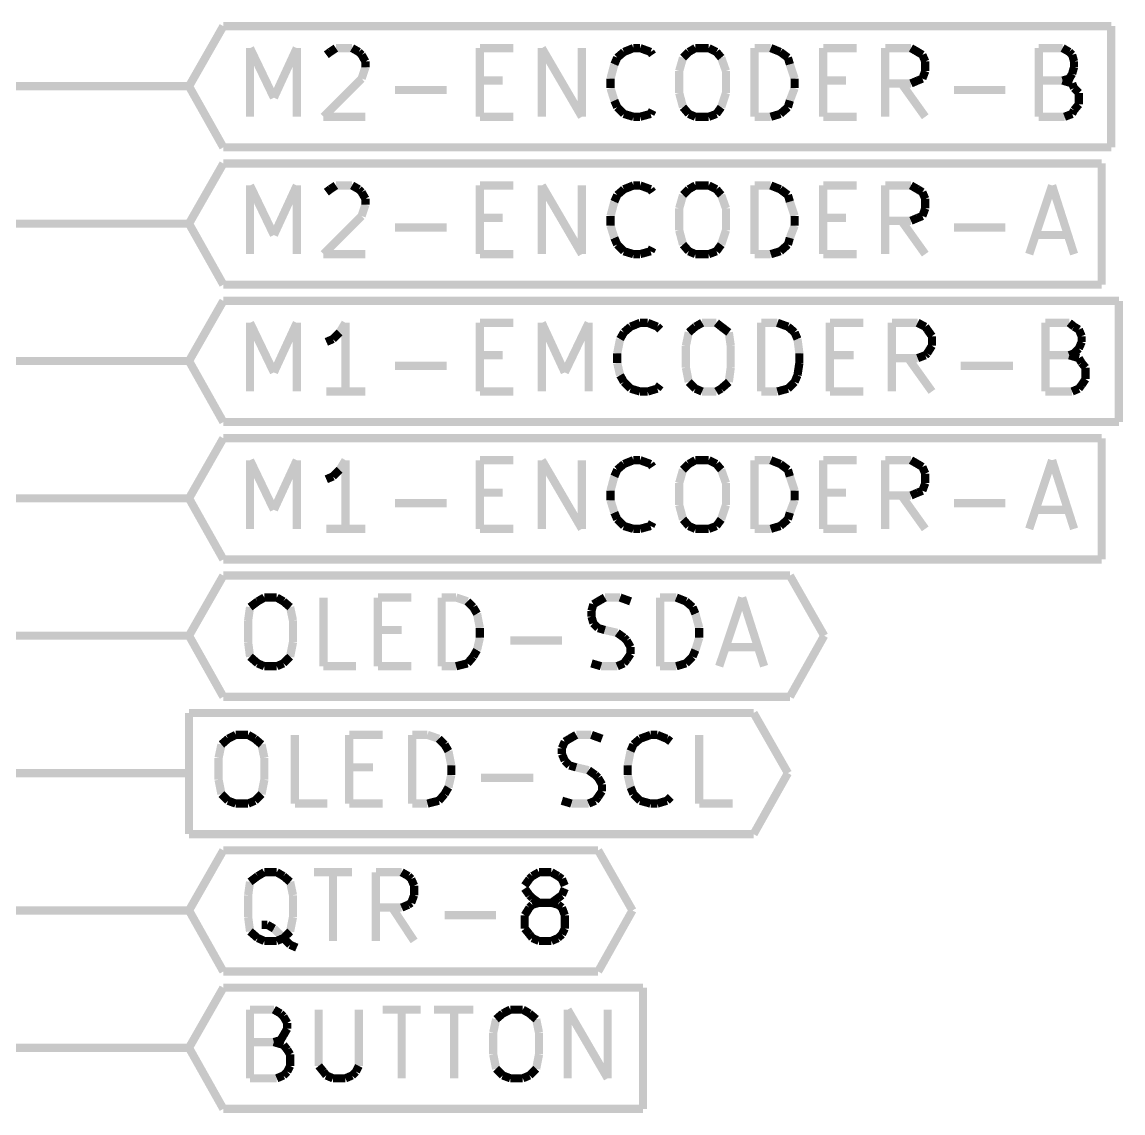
# Model space of a CAD drawing. Header units: millimetres. Extents: x 10 to 287, y 10 to 200.
# Drawn here: x 82 to 102.36, y 130.08 to 150.25 of the extents above; entities that cross this region are included whole.
import ezdxf

# ---------------------------------------------------------------- set-up
doc = ezdxf.new("R2010")
doc.units = ezdxf.units.MM
doc.layers.add('P', color=7, linetype='Continuous')

msp = doc.modelspace()

# ---------------------------------------------------------------- linework, layer by layer
at = {"layer": 'P', "const_width": 0.152}
for points in [[(85.725, 150.178), (85.09, 149.066)], [(102.147, 150.178), (85.725, 150.178)], [(102.147, 149.066), (102.147, 150.178)], [(86.219, 148.502), (86.219, 149.772)], [(86.219, 149.772), (86.66, 148.855)], [(86.66, 148.855), (87.083, 149.772)], [(87.083, 149.772), (87.083, 148.502)], [(87.63, 149.648), (87.701, 149.701)], [(87.701, 149.701), (87.806, 149.772)], [(87.806, 149.772), (88.106, 149.772)], [(88.106, 149.772), (88.23, 149.701)], [(88.23, 149.701), (88.283, 149.648)], [(88.283, 149.648), (88.353, 149.525)], [(90.47, 148.502), (90.47, 149.772)], [(90.47, 149.772), (91.087, 149.772)], [(91.616, 148.502), (91.616, 149.772)], [(91.616, 149.772), (92.357, 148.502)], [(92.357, 148.502), (92.357, 149.772)], [(92.957, 149.472), (93.01, 149.595)], [(93.01, 149.595), (93.133, 149.701)], [(93.133, 149.701), (93.31, 149.772)], [(93.31, 149.772), (93.433, 149.772)], [(93.433, 149.772), (93.627, 149.701)], [(93.627, 149.701), (93.663, 149.648)], [(94.156, 149.348), (94.227, 149.595)], [(94.227, 149.595), (94.333, 149.701)], [(94.333, 149.701), (94.456, 149.772)], [(94.456, 149.772), (94.703, 149.772)], [(94.703, 149.772), (94.844, 149.701)], [(94.844, 149.701), (94.933, 149.595)], [(94.933, 149.595), (95.021, 149.348)], [(95.55, 148.502), (95.55, 149.772)], [(95.55, 149.772), (95.85, 149.772)], [(95.85, 149.772), (96.026, 149.701)], [(96.026, 149.701), (96.167, 149.595)], [(96.167, 149.595), (96.203, 149.472)], [(96.82, 148.502), (96.82, 149.772)], [(96.82, 149.772), (97.437, 149.772)], [(97.966, 148.502), (97.966, 149.772)], [(97.966, 149.772), (98.443, 149.772)], [(98.443, 149.772), (98.566, 149.701)], [(98.566, 149.701), (98.654, 149.648)], [(98.654, 149.648), (98.707, 149.525)], [(100.806, 148.502), (100.806, 149.772)], [(100.806, 149.772), (101.247, 149.772)], [(101.247, 149.772), (101.371, 149.701)], [(101.371, 149.701), (101.424, 149.648)], [(101.424, 149.648), (101.459, 149.525)], [(88.353, 149.419), (88.283, 149.207)], [(88.353, 149.525), (88.353, 149.419)], [(92.886, 149.207), (92.957, 149.472)], [(96.203, 149.472), (96.291, 149.207)], [(98.707, 149.525), (98.707, 149.348)], [(101.459, 149.419), (101.424, 149.296)], [(101.459, 149.525), (101.459, 149.419)], [(88.283, 149.207), (87.577, 148.502)], [(92.886, 149.031), (92.886, 149.207)], [(94.156, 148.943), (94.156, 149.348)], [(95.021, 149.348), (95.021, 148.943)], [(96.291, 149.207), (96.291, 149.031)], [(98.654, 149.207), (98.566, 149.172)], [(98.707, 149.348), (98.654, 149.207)], [(101.371, 149.207), (101.247, 149.172)], [(101.424, 149.296), (101.371, 149.207)], [(76.2, 149.066), (85.09, 149.066)], [(85.09, 149.066), (85.725, 147.937)], [(88.9, 148.996), (89.853, 148.996)], [(90.47, 149.172), (90.893, 149.172)], [(92.957, 148.802), (92.886, 149.031)], [(96.291, 149.031), (96.203, 148.802)], [(96.82, 149.172), (97.243, 149.172)], [(98.443, 149.119), (97.966, 149.119)], [(98.707, 148.502), (98.266, 149.119)], [(98.566, 149.172), (98.443, 149.119)], [(99.236, 148.996), (100.189, 148.996)], [(101.247, 149.172), (100.806, 149.172)], [(101.247, 149.172), (101.424, 149.119)], [(101.424, 149.119), (101.459, 149.031)], [(101.459, 149.031), (101.547, 148.943)], [(102.147, 147.937), (102.147, 149.066)], [(93.01, 148.678), (92.957, 148.802)], [(94.227, 148.678), (94.156, 148.943)], [(95.021, 148.943), (94.933, 148.678)], [(96.203, 148.802), (96.167, 148.678)], [(101.547, 148.943), (101.547, 148.731)], [(93.133, 148.555), (93.01, 148.678)], [(93.663, 148.625), (93.627, 148.555)], [(94.333, 148.555), (94.227, 148.678)], [(94.933, 148.678), (94.844, 148.555)], [(96.167, 148.678), (96.026, 148.555)], [(101.459, 148.625), (101.424, 148.555)], [(101.547, 148.731), (101.459, 148.625)], [(87.577, 148.502), (88.353, 148.502)], [(91.087, 148.502), (90.47, 148.502)], [(93.31, 148.502), (93.133, 148.555)], [(93.433, 148.502), (93.31, 148.502)], [(93.627, 148.555), (93.433, 148.502)], [(94.456, 148.502), (94.333, 148.555)], [(94.703, 148.502), (94.456, 148.502)], [(94.844, 148.555), (94.703, 148.502)], [(95.85, 148.502), (95.55, 148.502)], [(96.026, 148.555), (95.85, 148.502)], [(97.437, 148.502), (96.82, 148.502)], [(101.283, 148.502), (100.806, 148.502)], [(101.424, 148.555), (101.283, 148.502)], [(85.725, 147.937), (102.147, 147.937)], [(85.725, 147.638), (85.09, 146.526)], [(101.97, 147.638), (85.725, 147.638)], [(101.97, 146.526), (101.97, 147.638)], [(86.219, 145.962), (86.219, 147.232)], [(86.219, 147.232), (86.66, 146.315)], [(86.66, 146.315), (87.083, 147.232)], [(87.083, 147.232), (87.083, 145.962)], [(87.63, 147.108), (87.701, 147.161)], [(87.701, 147.161), (87.806, 147.232)], [(87.806, 147.232), (88.106, 147.232)], [(88.106, 147.232), (88.23, 147.161)], [(88.23, 147.161), (88.283, 147.108)], [(90.47, 145.962), (90.47, 147.232)], [(90.47, 147.232), (91.087, 147.232)], [(91.616, 145.962), (91.616, 147.232)], [(91.616, 147.232), (92.357, 145.962)], [(92.357, 145.962), (92.357, 147.232)], [(93.01, 147.055), (93.133, 147.161)], [(93.133, 147.161), (93.31, 147.232)], [(93.31, 147.232), (93.433, 147.232)], [(93.433, 147.232), (93.627, 147.161)], [(93.627, 147.161), (93.663, 147.108)], [(94.227, 147.055), (94.333, 147.161)], [(94.333, 147.161), (94.456, 147.232)], [(94.456, 147.232), (94.703, 147.232)], [(94.703, 147.232), (94.844, 147.161)], [(94.844, 147.161), (94.933, 147.055)], [(95.55, 145.962), (95.55, 147.232)], [(95.55, 147.232), (95.85, 147.232)], [(95.85, 147.232), (96.026, 147.161)], [(96.026, 147.161), (96.167, 147.055)], [(96.82, 145.962), (96.82, 147.232)], [(96.82, 147.232), (97.437, 147.232)], [(97.966, 145.962), (97.966, 147.232)], [(97.966, 147.232), (98.443, 147.232)], [(98.443, 147.232), (98.566, 147.161)], [(98.566, 147.161), (98.654, 147.108)], [(100.63, 145.962), (101.053, 147.232)], [(101.053, 147.232), (101.459, 145.962)], [(88.283, 147.108), (88.353, 146.985)], [(88.353, 146.985), (88.353, 146.879)], [(92.957, 146.932), (93.01, 147.055)], [(94.156, 146.808), (94.227, 147.055)], [(94.933, 147.055), (95.021, 146.808)], [(96.167, 147.055), (96.203, 146.932)], [(98.654, 147.108), (98.707, 146.985)], [(98.707, 146.985), (98.707, 146.808)], [(88.353, 146.879), (88.283, 146.667)], [(92.886, 146.667), (92.957, 146.932)], [(94.156, 146.403), (94.156, 146.808)], [(95.021, 146.808), (95.021, 146.403)], [(96.203, 146.932), (96.291, 146.667)], [(98.707, 146.808), (98.654, 146.667)], [(88.283, 146.667), (87.577, 145.962)], [(90.47, 146.632), (90.893, 146.632)], [(92.886, 146.491), (92.886, 146.667)], [(96.291, 146.667), (96.291, 146.491)], [(96.82, 146.632), (97.243, 146.632)], [(98.443, 146.579), (97.966, 146.579)], [(98.707, 145.962), (98.266, 146.579)], [(98.566, 146.632), (98.443, 146.579)], [(98.654, 146.667), (98.566, 146.632)], [(76.2, 146.526), (85.09, 146.526)], [(85.09, 146.526), (85.725, 145.397)], [(88.9, 146.456), (89.853, 146.456)], [(92.957, 146.262), (92.886, 146.491)], [(94.227, 146.138), (94.156, 146.403)], [(95.021, 146.403), (94.933, 146.138)], [(96.291, 146.491), (96.203, 146.262)], [(99.236, 146.456), (100.189, 146.456)], [(101.97, 145.397), (101.97, 146.526)], [(93.01, 146.138), (92.957, 146.262)], [(93.133, 146.015), (93.01, 146.138)], [(94.333, 146.015), (94.227, 146.138)], [(94.933, 146.138), (94.844, 146.015)], [(96.167, 146.138), (96.026, 146.015)], [(96.203, 146.262), (96.167, 146.138)], [(100.753, 146.315), (101.371, 146.315)], [(87.577, 145.962), (88.353, 145.962)], [(91.087, 145.962), (90.47, 145.962)], [(93.31, 145.962), (93.133, 146.015)], [(93.433, 145.962), (93.31, 145.962)], [(93.627, 146.015), (93.433, 145.962)], [(93.663, 146.085), (93.627, 146.015)], [(94.456, 145.962), (94.333, 146.015)], [(94.703, 145.962), (94.456, 145.962)], [(94.844, 146.015), (94.703, 145.962)], [(95.85, 145.962), (95.55, 145.962)], [(96.026, 146.015), (95.85, 145.962)], [(97.437, 145.962), (96.82, 145.962)], [(85.725, 145.397), (101.97, 145.397)], [(85.725, 145.098), (85.09, 143.986)], [(102.288, 145.098), (85.725, 145.098)], [(102.288, 143.986), (102.288, 145.098)], [(86.219, 143.422), (86.219, 144.692)], [(86.219, 144.692), (86.66, 143.775)], [(86.66, 143.775), (87.083, 144.692)], [(87.083, 144.692), (87.083, 143.422)], [(87.877, 144.515), (87.753, 144.392)], [(87.983, 144.692), (87.877, 144.515)], [(87.983, 143.422), (87.983, 144.692)], [(90.47, 143.422), (90.47, 144.692)], [(90.47, 144.692), (91.087, 144.692)], [(91.616, 143.422), (91.616, 144.692)], [(91.616, 144.692), (92.04, 143.775)], [(92.04, 143.775), (92.481, 144.692)], [(92.481, 144.692), (92.481, 143.422)], [(93.063, 144.392), (93.133, 144.515)], [(93.133, 144.515), (93.257, 144.621)], [(93.257, 144.621), (93.433, 144.692)], [(93.433, 144.692), (93.574, 144.692)], [(93.574, 144.692), (93.751, 144.621)], [(93.751, 144.621), (93.804, 144.568)], [(94.28, 144.268), (94.333, 144.515)], [(94.333, 144.515), (94.456, 144.621)], [(94.456, 144.621), (94.58, 144.692)], [(94.58, 144.692), (94.844, 144.692)], [(94.844, 144.692), (94.933, 144.621)], [(94.933, 144.621), (95.074, 144.515)], [(95.074, 144.515), (95.109, 144.268)], [(95.673, 143.422), (95.673, 144.692)], [(95.673, 144.692), (95.973, 144.692)], [(95.973, 144.692), (96.167, 144.621)], [(96.167, 144.621), (96.291, 144.515)], [(96.291, 144.515), (96.344, 144.392)], [(96.943, 143.422), (96.943, 144.692)], [(96.943, 144.692), (97.561, 144.692)], [(98.09, 143.422), (98.09, 144.692)], [(98.09, 144.692), (98.566, 144.692)], [(98.566, 144.692), (98.707, 144.621)], [(98.707, 144.621), (98.743, 144.568)], [(98.743, 144.568), (98.831, 144.445)], [(100.93, 143.422), (100.93, 144.692)], [(100.93, 144.692), (101.371, 144.692)], [(101.371, 144.692), (101.459, 144.621)], [(101.459, 144.621), (101.547, 144.568)], [(101.547, 144.568), (101.6, 144.445)], [(87.753, 144.392), (87.63, 144.339)], [(93.01, 144.127), (93.063, 144.392)], [(96.344, 144.392), (96.379, 144.127)], [(98.831, 144.445), (98.831, 144.268)], [(101.6, 144.339), (101.547, 144.216)], [(101.6, 144.445), (101.6, 144.339)], [(90.47, 144.092), (90.893, 144.092)], [(93.01, 143.951), (93.01, 144.127)], [(94.28, 143.863), (94.28, 144.268)], [(95.109, 144.268), (95.109, 143.863)], [(96.379, 144.127), (96.379, 143.951)], [(96.943, 144.092), (97.384, 144.092)], [(98.707, 144.092), (98.566, 144.039)], [(98.743, 144.127), (98.707, 144.092)], [(98.831, 144.268), (98.743, 144.127)], [(101.371, 144.092), (100.93, 144.092)], [(101.459, 144.127), (101.371, 144.092)], [(101.371, 144.092), (101.547, 144.039)], [(101.547, 144.216), (101.459, 144.127)], [(76.2, 143.986), (85.09, 143.986)], [(85.09, 143.986), (85.725, 142.857)], [(88.9, 143.898), (89.853, 143.898)], [(93.063, 143.722), (93.01, 143.951)], [(96.379, 143.951), (96.344, 143.722)], [(98.566, 144.039), (98.09, 144.039)], [(98.831, 143.422), (98.39, 144.039)], [(99.36, 143.898), (100.33, 143.898)], [(101.547, 144.039), (101.6, 143.951)], [(101.6, 143.951), (101.671, 143.863)], [(102.288, 142.857), (102.288, 143.986)], [(93.133, 143.598), (93.063, 143.722)], [(94.333, 143.598), (94.28, 143.863)], [(95.109, 143.863), (95.074, 143.598)], [(96.344, 143.722), (96.291, 143.598)], [(101.671, 143.863), (101.671, 143.651)], [(93.257, 143.475), (93.133, 143.598)], [(93.804, 143.545), (93.751, 143.475)], [(94.456, 143.475), (94.333, 143.598)], [(95.074, 143.598), (94.933, 143.475)], [(96.291, 143.598), (96.167, 143.475)], [(101.6, 143.545), (101.547, 143.475)], [(101.671, 143.651), (101.6, 143.545)], [(88.353, 143.422), (87.63, 143.422)], [(91.087, 143.422), (90.47, 143.422)], [(93.433, 143.422), (93.257, 143.475)], [(93.574, 143.422), (93.433, 143.422)], [(93.751, 143.475), (93.574, 143.422)], [(94.58, 143.422), (94.456, 143.475)], [(94.844, 143.422), (94.58, 143.422)], [(94.933, 143.475), (94.844, 143.422)], [(95.973, 143.422), (95.673, 143.422)], [(96.167, 143.475), (95.973, 143.422)], [(97.561, 143.422), (96.943, 143.422)], [(101.424, 143.422), (100.93, 143.422)], [(101.547, 143.475), (101.424, 143.422)], [(85.725, 142.857), (102.288, 142.857)], [(85.725, 142.558), (85.09, 141.446)], [(101.97, 142.558), (85.725, 142.558)], [(101.97, 141.446), (101.97, 142.558)], [(86.219, 140.882), (86.219, 142.152)], [(86.219, 142.152), (86.66, 141.235)], [(86.66, 141.235), (87.083, 142.152)], [(87.083, 142.152), (87.083, 140.882)], [(87.983, 142.152), (87.877, 141.975)], [(87.983, 140.882), (87.983, 142.152)], [(90.47, 140.882), (90.47, 142.152)], [(90.47, 142.152), (91.087, 142.152)], [(91.616, 140.882), (91.616, 142.152)], [(91.616, 142.152), (92.357, 140.882)], [(92.357, 140.882), (92.357, 142.152)], [(93.01, 141.975), (93.133, 142.081)], [(93.133, 142.081), (93.31, 142.152)], [(93.31, 142.152), (93.433, 142.152)], [(93.433, 142.152), (93.627, 142.081)], [(93.627, 142.081), (93.663, 142.028)], [(94.227, 141.975), (94.333, 142.081)], [(94.333, 142.081), (94.456, 142.152)], [(94.456, 142.152), (94.703, 142.152)], [(94.703, 142.152), (94.844, 142.081)], [(94.844, 142.081), (94.933, 141.975)], [(95.55, 140.882), (95.55, 142.152)], [(95.55, 142.152), (95.85, 142.152)], [(95.85, 142.152), (96.026, 142.081)], [(96.026, 142.081), (96.167, 141.975)], [(96.82, 140.882), (96.82, 142.152)], [(96.82, 142.152), (97.437, 142.152)], [(97.966, 140.882), (97.966, 142.152)], [(97.966, 142.152), (98.443, 142.152)], [(98.443, 142.152), (98.566, 142.081)], [(98.566, 142.081), (98.654, 142.028)], [(100.63, 140.882), (101.053, 142.152)], [(101.053, 142.152), (101.459, 140.882)], [(87.753, 141.852), (87.63, 141.799)], [(87.877, 141.975), (87.753, 141.852)], [(92.886, 141.587), (92.957, 141.852)], [(92.957, 141.852), (93.01, 141.975)], [(94.156, 141.728), (94.227, 141.975)], [(94.933, 141.975), (95.021, 141.728)], [(96.167, 141.975), (96.203, 141.852)], [(96.203, 141.852), (96.291, 141.587)], [(98.654, 142.028), (98.707, 141.905)], [(98.707, 141.905), (98.707, 141.728)], [(94.156, 141.323), (94.156, 141.728)], [(95.021, 141.728), (95.021, 141.323)], [(98.707, 141.728), (98.654, 141.587)], [(76.2, 141.446), (85.09, 141.446)], [(85.09, 141.446), (85.725, 140.317)], [(90.47, 141.552), (90.893, 141.552)], [(92.886, 141.411), (92.886, 141.587)], [(96.291, 141.587), (96.291, 141.411)], [(96.82, 141.552), (97.243, 141.552)], [(98.443, 141.499), (97.966, 141.499)], [(98.707, 140.882), (98.266, 141.499)], [(98.566, 141.552), (98.443, 141.499)], [(98.654, 141.587), (98.566, 141.552)], [(101.97, 140.317), (101.97, 141.446)], [(88.9, 141.358), (89.853, 141.358)], [(92.957, 141.182), (92.886, 141.411)], [(94.227, 141.058), (94.156, 141.323)], [(95.021, 141.323), (94.933, 141.058)], [(96.291, 141.411), (96.203, 141.182)], [(99.236, 141.358), (100.189, 141.358)], [(93.01, 141.058), (92.957, 141.182)], [(93.133, 140.935), (93.01, 141.058)], [(94.333, 140.935), (94.227, 141.058)], [(94.933, 141.058), (94.844, 140.935)], [(96.167, 141.058), (96.026, 140.935)], [(96.203, 141.182), (96.167, 141.058)], [(100.753, 141.235), (101.371, 141.235)], [(88.353, 140.882), (87.63, 140.882)], [(91.087, 140.882), (90.47, 140.882)], [(93.31, 140.882), (93.133, 140.935)], [(93.433, 140.882), (93.31, 140.882)], [(93.627, 140.935), (93.433, 140.882)], [(93.663, 141.005), (93.627, 140.935)], [(94.456, 140.882), (94.333, 140.935)], [(94.703, 140.882), (94.456, 140.882)], [(94.844, 140.935), (94.703, 140.882)], [(95.85, 140.882), (95.55, 140.882)], [(96.026, 140.935), (95.85, 140.882)], [(97.437, 140.882), (96.82, 140.882)], [(85.725, 140.317), (101.97, 140.317)], [(85.725, 140.018), (85.09, 138.906)], [(96.203, 140.018), (85.725, 140.018)], [(96.838, 138.906), (96.203, 140.018)], [(86.36, 139.541), (86.483, 139.612)], [(86.483, 139.612), (86.713, 139.612)], [(86.713, 139.612), (86.836, 139.541)], [(87.577, 138.342), (87.577, 139.612)], [(88.583, 138.342), (88.583, 139.612)], [(88.583, 139.612), (89.2, 139.612)], [(89.764, 138.342), (89.764, 139.612)], [(89.764, 139.612), (90.029, 139.612)], [(90.029, 139.612), (90.241, 139.541)], [(92.657, 139.541), (92.781, 139.612)], [(92.781, 139.612), (93.063, 139.612)], [(93.063, 139.612), (93.257, 139.541)], [(93.804, 138.342), (93.804, 139.612)], [(93.804, 139.612), (94.103, 139.612)], [(94.103, 139.612), (94.28, 139.541)], [(94.897, 138.342), (95.321, 139.612)], [(95.321, 139.612), (95.726, 138.342)], [(86.184, 139.188), (86.219, 139.435)], [(86.219, 139.435), (86.36, 139.541)], [(86.836, 139.541), (86.96, 139.435)], [(86.96, 139.435), (87.013, 139.188)], [(90.241, 139.541), (90.346, 139.435)], [(90.346, 139.435), (90.417, 139.312)], [(92.534, 139.365), (92.569, 139.488)], [(92.569, 139.488), (92.657, 139.541)], [(94.28, 139.541), (94.403, 139.435)], [(94.403, 139.435), (94.456, 139.312)], [(90.417, 139.312), (90.47, 139.047)], [(92.534, 139.259), (92.534, 139.365)], [(92.569, 139.136), (92.534, 139.259)], [(94.456, 139.312), (94.527, 139.047)], [(86.184, 138.783), (86.184, 139.188)], [(87.013, 139.188), (87.013, 138.783)], [(88.583, 139.012), (89.023, 139.012)], [(90.47, 139.047), (90.47, 138.871)], [(92.657, 139.047), (92.569, 139.136)], [(92.781, 139.012), (92.657, 139.047)], [(93.01, 138.959), (92.781, 139.012)], [(94.527, 139.047), (94.527, 138.871)], [(76.2, 138.906), (85.09, 138.906)], [(85.09, 138.906), (85.725, 137.777)], [(90.47, 138.871), (90.417, 138.642)], [(91.034, 138.818), (91.987, 138.818)], [(93.133, 138.871), (93.01, 138.959)], [(93.186, 138.818), (93.133, 138.871)], [(93.257, 138.695), (93.186, 138.818)], [(94.527, 138.871), (94.456, 138.642)], [(96.203, 137.777), (96.838, 138.906)], [(86.219, 138.518), (86.184, 138.783)], [(87.013, 138.783), (86.96, 138.518)], [(90.417, 138.642), (90.346, 138.518)], [(93.257, 138.571), (93.257, 138.695)], [(94.456, 138.642), (94.403, 138.518)], [(95.021, 138.695), (95.603, 138.695)], [(86.36, 138.395), (86.219, 138.518)], [(86.483, 138.342), (86.36, 138.395)], [(86.836, 138.395), (86.713, 138.342)], [(86.96, 138.518), (86.836, 138.395)], [(90.241, 138.395), (90.029, 138.342)], [(90.346, 138.518), (90.241, 138.395)], [(92.534, 138.395), (92.71, 138.342)], [(93.01, 138.342), (93.133, 138.395)], [(93.133, 138.395), (93.186, 138.465)], [(93.186, 138.465), (93.257, 138.571)], [(94.28, 138.395), (94.103, 138.342)], [(94.403, 138.518), (94.28, 138.395)], [(86.713, 138.342), (86.483, 138.342)], [(88.177, 138.342), (87.577, 138.342)], [(89.2, 138.342), (88.583, 138.342)], [(90.029, 138.342), (89.764, 138.342)], [(92.71, 138.342), (93.01, 138.342)], [(94.103, 138.342), (93.804, 138.342)], [(85.725, 137.777), (96.203, 137.777)], [(95.532, 137.478), (85.09, 137.478)], [(85.09, 137.478), (85.09, 136.366)], [(96.167, 136.366), (95.532, 137.478)], [(85.69, 136.895), (85.813, 137.001)], [(85.813, 137.001), (85.954, 137.072)], [(85.954, 137.072), (86.184, 137.072)], [(86.184, 137.072), (86.307, 137.001)], [(86.307, 137.001), (86.431, 136.895)], [(87.048, 135.802), (87.048, 137.072)], [(88.053, 135.802), (88.053, 137.072)], [(88.053, 137.072), (88.671, 137.072)], [(89.218, 135.802), (89.218, 137.072)], [(89.218, 137.072), (89.5, 137.072)], [(89.5, 137.072), (89.711, 137.001)], [(89.711, 137.001), (89.817, 136.895)], [(92.04, 136.948), (92.128, 137.001)], [(92.128, 137.001), (92.251, 137.072)], [(92.251, 137.072), (92.534, 137.072)], [(92.534, 137.072), (92.728, 137.001)], [(93.31, 136.895), (93.433, 137.001)], [(93.433, 137.001), (93.627, 137.072)], [(93.627, 137.072), (93.751, 137.072)], [(93.751, 137.072), (93.927, 137.001)], [(93.927, 137.001), (93.998, 136.948)], [(94.527, 135.802), (94.527, 137.072)], [(85.637, 136.648), (85.69, 136.895)], [(86.431, 136.895), (86.483, 136.648)], [(89.817, 136.895), (89.888, 136.772)], [(89.888, 136.772), (89.941, 136.507)], [(91.987, 136.825), (92.04, 136.948)], [(91.987, 136.719), (91.987, 136.825)], [(93.204, 136.507), (93.257, 136.772)], [(93.257, 136.772), (93.31, 136.895)], [(85.637, 136.243), (85.637, 136.648)], [(86.483, 136.648), (86.483, 136.243)], [(92.04, 136.596), (91.987, 136.719)], [(92.128, 136.507), (92.04, 136.596)], [(76.2, 136.366), (85.09, 136.366)], [(85.09, 136.366), (85.09, 135.237)], [(88.053, 136.472), (88.494, 136.472)], [(89.941, 136.507), (89.941, 136.331)], [(92.251, 136.472), (92.128, 136.507)], [(92.481, 136.419), (92.251, 136.472)], [(92.604, 136.331), (92.481, 136.419)], [(93.204, 136.331), (93.204, 136.507)], [(95.532, 135.237), (96.167, 136.366)], [(85.69, 135.978), (85.637, 136.243)], [(86.483, 136.243), (86.431, 135.978)], [(89.941, 136.331), (89.888, 136.102)], [(90.488, 136.278), (91.458, 136.278)], [(92.657, 136.278), (92.604, 136.331)], [(92.728, 136.155), (92.657, 136.278)], [(92.728, 136.031), (92.728, 136.155)], [(93.257, 136.102), (93.204, 136.331)], [(85.813, 135.855), (85.69, 135.978)], [(86.431, 135.978), (86.307, 135.855)], [(89.817, 135.978), (89.711, 135.855)], [(89.888, 136.102), (89.817, 135.978)], [(92.657, 135.925), (92.728, 136.031)], [(93.31, 135.978), (93.257, 136.102)], [(93.433, 135.855), (93.31, 135.978)], [(85.954, 135.802), (85.813, 135.855)], [(86.184, 135.802), (85.954, 135.802)], [(86.307, 135.855), (86.184, 135.802)], [(87.648, 135.802), (87.048, 135.802)], [(88.671, 135.802), (88.053, 135.802)], [(89.5, 135.802), (89.218, 135.802)], [(89.711, 135.855), (89.5, 135.802)], [(91.987, 135.855), (92.163, 135.802)], [(92.163, 135.802), (92.481, 135.802)], [(92.481, 135.802), (92.604, 135.855)], [(92.604, 135.855), (92.657, 135.925)], [(93.627, 135.802), (93.433, 135.855)], [(93.751, 135.802), (93.627, 135.802)], [(93.927, 135.855), (93.751, 135.802)], [(93.998, 135.925), (93.927, 135.855)], [(95.144, 135.802), (94.527, 135.802)], [(85.09, 135.237), (95.532, 135.237)], [(85.725, 134.938), (85.09, 133.826)], [(92.657, 134.938), (85.725, 134.938)], [(93.292, 133.826), (92.657, 134.938)], [(86.36, 134.461), (86.483, 134.532)], [(86.483, 134.532), (86.713, 134.532)], [(86.713, 134.532), (86.836, 134.461)], [(87.401, 134.532), (88.106, 134.532)], [(87.753, 133.262), (87.753, 134.532)], [(88.547, 133.262), (88.547, 134.532)], [(88.547, 134.532), (89.023, 134.532)], [(89.023, 134.532), (89.147, 134.461)], [(91.44, 134.461), (91.563, 134.532)], [(91.563, 134.532), (91.793, 134.532)], [(91.793, 134.532), (91.916, 134.461)], [(86.184, 134.108), (86.219, 134.355)], [(86.219, 134.355), (86.36, 134.461)], [(86.836, 134.461), (86.96, 134.355)], [(86.96, 134.355), (87.013, 134.108)], [(89.147, 134.461), (89.2, 134.408)], [(89.2, 134.408), (89.253, 134.285)], [(91.299, 134.285), (91.387, 134.408)], [(91.387, 134.408), (91.44, 134.461)], [(91.916, 134.461), (91.987, 134.408)], [(91.987, 134.408), (92.04, 134.285)], [(89.253, 134.285), (89.253, 134.108)], [(91.387, 134.108), (91.299, 134.232)], [(92.04, 134.232), (91.987, 134.108)], [(86.184, 133.703), (86.184, 134.108)], [(87.013, 134.108), (87.013, 133.703)], [(89.147, 133.932), (89.023, 133.879)], [(89.2, 133.967), (89.147, 133.932)], [(89.253, 134.108), (89.2, 133.967)], [(91.44, 134.056), (91.387, 134.108)], [(91.44, 133.932), (91.387, 133.879)], [(91.563, 133.967), (91.44, 134.056)], [(91.563, 133.967), (91.44, 133.932)], [(91.793, 133.967), (91.563, 133.967)], [(91.916, 134.056), (91.793, 133.967)], [(91.916, 133.932), (91.793, 133.967)], [(91.987, 134.108), (91.916, 134.056)], [(91.987, 133.879), (91.916, 133.932)], [(76.2, 133.826), (85.09, 133.826)], [(85.09, 133.826), (85.725, 132.697)], [(89.023, 133.879), (88.547, 133.879)], [(89.253, 133.262), (88.847, 133.879)], [(89.817, 133.738), (90.77, 133.738)], [(91.387, 133.879), (91.299, 133.738)], [(91.299, 133.738), (91.299, 133.491)], [(92.04, 133.738), (91.987, 133.879)], [(92.04, 133.491), (92.04, 133.738)], [(92.657, 132.697), (93.292, 133.826)], [(86.219, 133.438), (86.184, 133.703)], [(86.536, 133.562), (86.431, 133.562)], [(86.66, 133.491), (86.536, 133.562)], [(87.013, 133.703), (86.96, 133.438)], [(86.36, 133.315), (86.219, 133.438)], [(86.483, 133.262), (86.36, 133.315)], [(86.836, 133.315), (86.66, 133.491)], [(86.836, 133.315), (86.713, 133.262)], [(86.96, 133.438), (86.836, 133.315)], [(86.96, 133.191), (86.836, 133.315)], [(91.299, 133.491), (91.387, 133.385)], [(91.387, 133.385), (91.44, 133.315)], [(91.44, 133.315), (91.563, 133.262)], [(91.793, 133.262), (91.916, 133.315)], [(91.916, 133.315), (91.987, 133.385)], [(91.987, 133.385), (92.04, 133.491)], [(86.713, 133.262), (86.483, 133.262)], [(87.083, 133.138), (86.96, 133.191)], [(91.563, 133.262), (91.793, 133.262)], [(85.725, 132.697), (92.657, 132.697)], [(85.725, 132.398), (85.09, 131.286)], [(93.486, 132.398), (85.725, 132.398)], [(93.486, 131.286), (93.486, 132.398)], [(86.219, 130.722), (86.219, 131.992)], [(86.219, 131.992), (86.66, 131.992)], [(86.66, 131.992), (86.783, 131.921)], [(86.783, 131.921), (86.836, 131.868)], [(87.489, 131.992), (87.489, 130.951)], [(88.23, 130.951), (88.23, 131.992)], [(88.671, 131.992), (89.376, 131.992)], [(89.023, 130.722), (89.023, 131.992)], [(89.623, 131.992), (90.346, 131.992)], [(89.994, 130.722), (89.994, 131.992)], [(90.77, 131.815), (90.893, 131.921)], [(90.893, 131.921), (91.034, 131.992)], [(91.034, 131.992), (91.264, 131.992)], [(91.264, 131.992), (91.387, 131.921)], [(91.387, 131.921), (91.511, 131.815)], [(92.093, 130.722), (92.093, 131.992)], [(92.093, 131.992), (92.833, 130.722)], [(92.833, 130.722), (92.833, 131.992)], [(86.836, 131.868), (86.907, 131.745)], [(86.907, 131.745), (86.907, 131.639)], [(90.717, 131.568), (90.77, 131.815)], [(91.511, 131.815), (91.563, 131.568)], [(86.836, 131.516), (86.783, 131.427)], [(86.907, 131.639), (86.836, 131.516)], [(90.717, 131.163), (90.717, 131.568)], [(91.563, 131.568), (91.563, 131.163)], [(76.2, 131.286), (85.09, 131.286)], [(85.09, 131.286), (85.725, 130.157)], [(86.66, 131.392), (86.219, 131.392)], [(86.783, 131.427), (86.66, 131.392)], [(86.66, 131.392), (86.836, 131.339)], [(86.836, 131.339), (86.907, 131.251)], [(93.486, 130.157), (93.486, 131.286)], [(86.907, 131.251), (86.96, 131.163)], [(86.96, 131.163), (86.96, 130.951)], [(90.77, 130.898), (90.717, 131.163)], [(91.563, 131.163), (91.511, 130.898)], [(86.96, 130.951), (86.907, 130.845)], [(87.489, 130.951), (87.577, 130.845)], [(88.177, 130.845), (88.23, 130.951)], [(90.893, 130.775), (90.77, 130.898)], [(91.511, 130.898), (91.387, 130.775)], [(86.713, 130.722), (86.219, 130.722)], [(86.836, 130.775), (86.713, 130.722)], [(86.907, 130.845), (86.836, 130.775)], [(87.577, 130.845), (87.63, 130.775)], [(87.63, 130.775), (87.753, 130.722)], [(87.753, 130.722), (87.983, 130.722)], [(87.983, 130.722), (88.106, 130.775)], [(88.106, 130.775), (88.177, 130.845)], [(91.034, 130.722), (90.893, 130.775)], [(91.264, 130.722), (91.034, 130.722)], [(91.387, 130.775), (91.264, 130.722)], [(85.725, 130.157), (93.486, 130.157)]]:
    msp.add_lwpolyline(points, dxfattribs=at)

doc.saveas('drawing.dxf')
